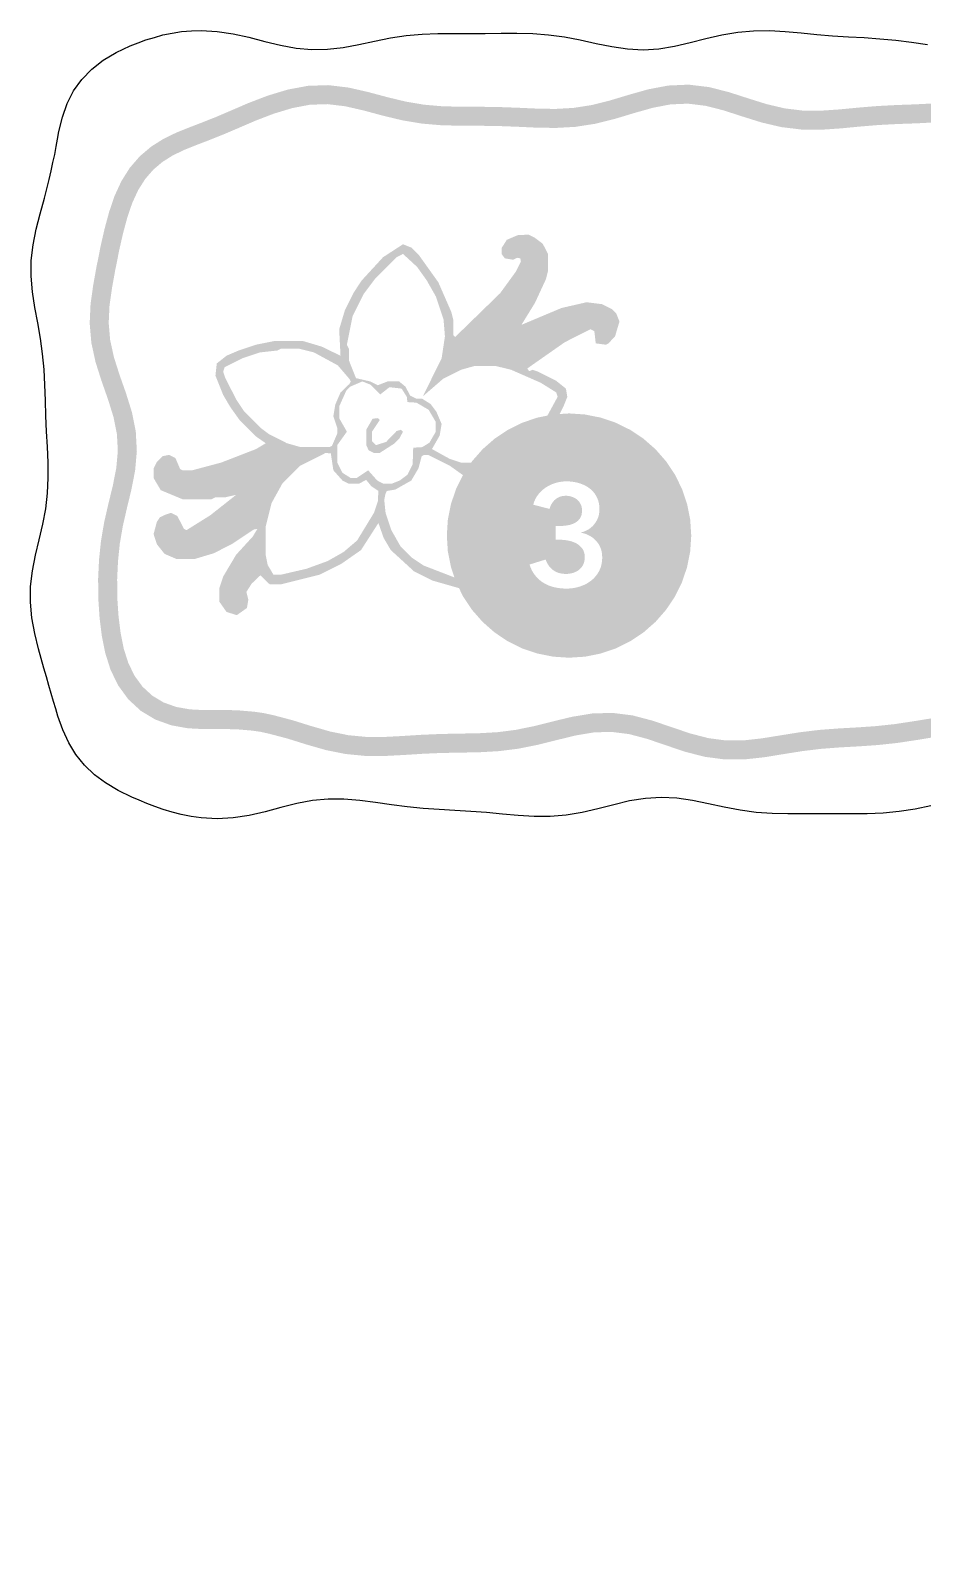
# Model space of a CAD drawing. Header units: millimetres. Extents: x 4 to 295, y 4 to 113.
# Drawn here: x 151.86 to 178.13, y 5.73 to 50.51 of the extents above; entities that cross this region are included whole.
import ezdxf

# ---------------------------------------------------------------- set-up
doc = ezdxf.new("R2010")
doc.units = ezdxf.units.MM
doc.layers.add('CUT', color=1, linetype='Continuous')
doc.layers.add('RASTER', color=7, linetype='Continuous')

msp = doc.modelspace()

# ---------------------------------------------------------------- hatches: boundary and pattern name
at = {"layer": 'RASTER'}
msp.add_hatch(color=7, dxfattribs=at).paths.add_polyline_path([(201.616, 21.129), (201.507, 21.705), (201.331, 22.286), (201.133, 22.848), (200.96, 23.391), (200.848, 23.917), (200.817, 24.436), (200.866, 24.965), (200.905, 25.225), (200.959, 25.5), (201.035, 26.049), (201.057, 26.588), (201.005, 27.109), (200.874, 27.598), (200.674, 28.045), (200.419, 28.446), (200.119, 28.804), (199.782, 29.124), (199.408, 29.41), (198.995, 29.667), (198.535, 29.888), (198.025, 30.06), (197.463, 30.16), (196.874, 30.164), (196.544, 30.117), (196.233, 30.053), (195.663, 29.884), (195.109, 29.706), (194.575, 29.564), (194.056, 29.49), (193.542, 29.5), (193.02, 29.592), (192.48, 29.743), (191.921, 29.917), (191.346, 30.073), (190.762, 30.177), (190.178, 30.219), (189.602, 30.212), (189.039, 30.18), (188.484, 30.148), (187.933, 30.129), (187.376, 30.122), (186.811, 30.108), (186.236, 30.067), (185.658, 29.983), (185.086, 29.857), (184.527, 29.713), (183.985, 29.587), (183.459, 29.513), (182.944, 29.515), (182.424, 29.599), (181.89, 29.753), (181.337, 29.945), (180.766, 30.131), (180.178, 30.267), (179.584, 30.326), (178.995, 30.307), (178.42, 30.234), (177.859, 30.143), (177.309, 30.06), (176.762, 30.001), (176.212, 29.963), (175.653, 29.932), (175.087, 29.889), (174.518, 29.82), (173.954, 29.73), (173.403, 29.641), (172.868, 29.581), (172.344, 29.578), (171.822, 29.647), (171.291, 29.785), (170.743, 29.97), (170.177, 30.163), (169.592, 30.317), (168.994, 30.392), (168.395, 30.373), (167.809, 30.276), (167.24, 30.139), (166.688, 30), (166.147, 29.89), (165.609, 29.822), (165.066, 29.791), (164.514, 29.781), (163.953, 29.77), (163.39, 29.746), (162.831, 29.711), (162.282, 29.682), (161.745, 29.683), (161.216, 29.734), (160.683, 29.843), (160.139, 29.999), (159.579, 30.174), (159.015, 30.323), (158.724, 30.386), (158.443, 30.426), (157.926, 30.47), (157.44, 30.475), (156.984, 30.472), (156.554, 30.495), (156.151, 30.566), (155.779, 30.699), (155.446, 30.899), (155.158, 31.164), (154.921, 31.489), (154.738, 31.867), (154.604, 32.29), (154.512, 32.751), (154.451, 33.247), (154.415, 33.776), (154.413, 34.055), (154.411, 34.331), (154.436, 34.858), (154.489, 35.379), (154.579, 35.901), (154.7, 36.43), (154.831, 36.972), (154.94, 37.531), (154.991, 38.104), (154.96, 38.683), (154.845, 39.256), (154.672, 39.813), (154.482, 40.352), (154.316, 40.874), (154.205, 41.382), (154.162, 41.884), (154.186, 42.391), (154.259, 42.911), (154.355, 43.444), (154.413, 43.726), (154.467, 44.008), (154.585, 44.525), (154.712, 44.998), (154.857, 45.423), (155.03, 45.798), (155.236, 46.124), (155.475, 46.4), (155.747, 46.63), (156.047, 46.819), (156.375, 46.978), (156.731, 47.122), (157.116, 47.269), (157.534, 47.436), (157.989, 47.63), (158.489, 47.846), (158.759, 47.95), (159.029, 48.053), (159.569, 48.216), (160.091, 48.315), (160.607, 48.332), (161.13, 48.269), (161.669, 48.146), (162.225, 47.996), (162.797, 47.858), (163.376, 47.76), (163.955, 47.71), (164.525, 47.696), (165.085, 47.695), (165.639, 47.687), (166.193, 47.666), (166.754, 47.64), (167.327, 47.631), (167.909, 47.663), (168.494, 47.754), (169.071, 47.898), (169.634, 48.068), (170.179, 48.223), (170.705, 48.324), (171.221, 48.347), (171.738, 48.284), (172.271, 48.149), (172.822, 47.97), (173.391, 47.792), (173.975, 47.655), (174.564, 47.584), (175.149, 47.578), (175.722, 47.617), (176.283, 47.671), (176.835, 47.717), (177.387, 47.746), (177.946, 47.766), (178.513, 47.795), (179.088, 47.853), (179.662, 47.949), (180.228, 48.073), (180.78, 48.197), (181.314, 48.287), (181.835, 48.311), (182.354, 48.257), (182.882, 48.127), (183.428, 47.943), (183.993, 47.746), (184.576, 47.583), (185.172, 47.491), (185.768, 47.487), (186.353, 47.553), (186.922, 47.659), (187.477, 47.766), (188.023, 47.852), (188.568, 47.907), (189.12, 47.94), (189.681, 47.97), (190.248, 48.012), (190.814, 48.076), (191.372, 48.151), (191.917, 48.211), (192.449, 48.23), (192.973, 48.187), (193.502, 48.076), (194.044, 47.908), (194.605, 47.717), (195.184, 47.547), (195.78, 47.443), (196.382, 47.433), (196.976, 47.514), (197.553, 47.654), (198.112, 47.811), (198.657, 47.947), (199.193, 48.039), (199.73, 48.083), (200.275, 48.092), (200.831, 48.085), (201.394, 48.083), (201.957, 48.094), (202.514, 48.111), (203.059, 48.114), (203.595, 48.08), (204.129, 47.996), (204.67, 47.863), (205.226, 47.7), (205.799, 47.546), (206.39, 47.442), (206.992, 47.426), (207.591, 47.506), (208.175, 47.661), (208.739, 47.849), (209.286, 48.022), (209.818, 48.146), (210.344, 48.205), (210.875, 48.203), (211.418, 48.157), (211.974, 48.094), (212.539, 48.038), (213.105, 48.001), (213.666, 47.975), (214.217, 47.946), (214.762, 47.892), (215.025, 47.845), (215.28, 47.792), (215.767, 47.636), (216.201, 47.452), (216.596, 47.26), (216.963, 47.077), (217.313, 46.907), (217.655, 46.745), (217.994, 46.577), (218.332, 46.382), (218.662, 46.144), (218.968, 45.849), (219.228, 45.493), (219.421, 45.079), (219.527, 44.613), (219.538, 44.096), (219.505, 43.825), (219.461, 43.55), (219.343, 42.988), (219.235, 42.417), (219.158, 41.841), (219.115, 41.269), (219.088, 40.705), (219.059, 40.15), (219.013, 39.598), (218.951, 39.041), (218.889, 38.473), (218.856, 37.891), (218.882, 37.3), (218.982, 36.708), (219.143, 36.126), (219.331, 35.562), (219.502, 35.016), (219.616, 34.489), (219.648, 33.972), (219.596, 33.451), (219.475, 32.916), (219.315, 32.362), (219.157, 31.791), (219.038, 31.209), (218.973, 30.624), (218.957, 30.045), (218.969, 29.477), (218.983, 28.919), (218.987, 28.364), (218.979, 27.805), (218.976, 27.236), (219.002, 26.658), (219.076, 26.074), (219.201, 25.494), (219.357, 24.926), (219.507, 24.376), (219.613, 23.844), (219.645, 23.325), (219.592, 22.806), (219.462, 22.276), (219.281, 21.726), (219.092, 21.157), (218.939, 20.573), (218.855, 19.979), (218.846, 19.387), (218.893, 18.807), (218.965, 18.241), (219.033, 17.685), (219.083, 17.134), (219.115, 16.579), (219.144, 16.015), (219.191, 15.443), (219.268, 14.869), (219.373, 14.3), (219.483, 13.744), (219.566, 13.204), (219.593, 12.678), (219.544, 12.156), (219.42, 11.627), (219.241, 11.083), (219.134, 10.812), (219.029, 10.543), (218.821, 10.045), (218.644, 9.59), (218.502, 9.167), (218.385, 8.772), (218.27, 8.402), (218.136, 8.056), (217.966, 7.734), (217.748, 7.439), (217.477, 7.178), (217.15, 6.956), (216.769, 6.777), (216.337, 6.637), (215.858, 6.53), (215.335, 6.444), (215.052, 6.412), (214.769, 6.377), (214.236, 6.325), (213.713, 6.291), (213.201, 6.299), (212.693, 6.362), (212.179, 6.484), (211.651, 6.649), (211.107, 6.827), (210.545, 6.976), (209.969, 7.058), (209.388, 7.05), (208.815, 6.958), (208.259, 6.81), (207.72, 6.647), (207.196, 6.504), (206.681, 6.406), (206.167, 6.358), (205.645, 6.352), (205.372, 6.37), (205.094, 6.39), (204.569, 6.467), (204.08, 6.569), (203.629, 6.697), (203.221, 6.857), (202.858, 7.056), (202.548, 7.298), (202.294, 7.582), (202.1, 7.905), (201.965, 8.263), (201.882, 8.651), (201.839, 9.068), (201.813, 9.515), (201.773, 9.983), (201.215, 9.936), (201.254, 9.474), (201.281, 9.023), (201.329, 8.564), (201.427, 8.105), (201.596, 7.66), (201.843, 7.249), (202.165, 6.888), (202.551, 6.587), (202.983, 6.349), (203.451, 6.166), (203.946, 6.025), (204.471, 5.915), (205.026, 5.834), (205.334, 5.81), (205.637, 5.792), (206.196, 5.798), (206.76, 5.851), (207.322, 5.958), (207.875, 6.108), (208.412, 6.271), (208.933, 6.41), (209.437, 6.492), (209.933, 6.499), (210.433, 6.427), (210.948, 6.289), (211.481, 6.115), (212.03, 5.944), (212.593, 5.811), (213.162, 5.74), (213.727, 5.731), (214.281, 5.766), (214.829, 5.819), (215.119, 5.856), (215.416, 5.89), (215.964, 5.98), (216.484, 6.097), (216.974, 6.256), (217.427, 6.469), (217.829, 6.742), (218.168, 7.069), (218.44, 7.435), (218.645, 7.823), (218.799, 8.218), (218.921, 8.609), (219.037, 8.998), (219.171, 9.399), (219.341, 9.836), (219.548, 10.331), (219.656, 10.607), (219.769, 10.897), (219.96, 11.475), (220.097, 12.066), (220.153, 12.665), (220.124, 13.26), (220.035, 13.841), (219.923, 14.405), (219.821, 14.957), (219.748, 15.504), (219.703, 16.053), (219.674, 16.61), (219.641, 17.175), (219.59, 17.745), (219.521, 18.31), (219.45, 18.865), (219.406, 19.406), (219.414, 19.935), (219.489, 20.462), (219.629, 20.998), (219.813, 21.55), (220.001, 22.121), (220.144, 22.711), (220.205, 23.314), (220.168, 23.915), (220.053, 24.504), (219.898, 25.074), (219.746, 25.627), (219.629, 26.169), (219.56, 26.705), (219.536, 27.247), (219.539, 27.8), (219.547, 28.362), (219.544, 28.928), (219.529, 29.49), (219.518, 30.043), (219.532, 30.585), (219.591, 31.121), (219.702, 31.659), (219.854, 32.209), (220.017, 32.776), (220.149, 33.361), (220.209, 33.962), (220.171, 34.566), (220.044, 35.159), (219.864, 35.734), (219.679, 36.29), (219.529, 36.83), (219.44, 37.359), (219.417, 37.888), (219.448, 38.427), (219.508, 38.98), (219.571, 39.544), (219.618, 40.112), (219.648, 40.678), (219.674, 41.235), (219.716, 41.783), (219.788, 42.328), (219.892, 42.878), (220.012, 43.443), (220.06, 43.748), (220.098, 44.081), (220.084, 44.681), (219.952, 45.259), (219.712, 45.777), (219.391, 46.217), (219.022, 46.573), (218.637, 46.852), (218.259, 47.07), (217.899, 47.249), (217.555, 47.412), (217.211, 47.579), (216.844, 47.763), (216.432, 47.963), (215.961, 48.162), (215.432, 48.331), (215.132, 48.395), (214.831, 48.448), (214.259, 48.504), (213.693, 48.535), (213.137, 48.56), (212.586, 48.597), (212.034, 48.652), (211.473, 48.715), (210.899, 48.763), (210.313, 48.765), (209.722, 48.698), (209.137, 48.562), (208.566, 48.382), (208.014, 48.198), (207.481, 48.056), (206.962, 47.986), (206.447, 48), (205.921, 48.093), (205.377, 48.24), (204.816, 48.404), (204.24, 48.545), (203.657, 48.637), (203.076, 48.674), (202.504, 48.671), (201.943, 48.654), (201.39, 48.643), (200.836, 48.645), (200.274, 48.652), (199.702, 48.643), (199.122, 48.595), (198.542, 48.495), (197.969, 48.353), (197.411, 48.196), (196.871, 48.064), (196.348, 47.992), (195.833, 48.001), (195.312, 48.092), (194.774, 48.251), (194.218, 48.441), (193.643, 48.618), (193.054, 48.742), (192.462, 48.791), (191.876, 48.77), (191.304, 48.707), (190.746, 48.632), (190.195, 48.57), (189.645, 48.529), (189.088, 48.5), (188.523, 48.466), (187.951, 48.408), (187.38, 48.318), (186.818, 48.209), (186.27, 48.108), (185.738, 48.046), (185.217, 48.05), (184.695, 48.13), (184.161, 48.281), (183.61, 48.473), (183.039, 48.665), (182.45, 48.809), (181.851, 48.872), (181.255, 48.844), (180.672, 48.747), (180.107, 48.62), (179.556, 48.499), (179.013, 48.408), (178.471, 48.354), (177.921, 48.326), (177.363, 48.306), (176.798, 48.276), (176.233, 48.229), (175.677, 48.176), (175.133, 48.139), (174.6, 48.143), (174.073, 48.207), (173.539, 48.333), (172.992, 48.504), (172.426, 48.687), (171.841, 48.835), (171.242, 48.907), (170.64, 48.88), (170.049, 48.768), (169.477, 48.606), (168.923, 48.439), (168.383, 48.304), (167.851, 48.221), (167.316, 48.191), (166.772, 48.201), (166.216, 48.226), (165.653, 48.247), (165.089, 48.255), (164.533, 48.256), (163.986, 48.269), (163.447, 48.316), (162.91, 48.407), (162.364, 48.539), (161.804, 48.689), (161.226, 48.821), (160.631, 48.892), (160.03, 48.872), (159.435, 48.761), (158.854, 48.585), (158.559, 48.473), (158.274, 48.363), (157.767, 48.145), (157.32, 47.953), (156.912, 47.791), (156.526, 47.643), (156.148, 47.49), (155.775, 47.309), (155.416, 47.082), (155.081, 46.799), (154.785, 46.458), (154.537, 46.065), (154.336, 45.63), (154.176, 45.16), (154.041, 44.66), (153.919, 44.126), (153.864, 43.836), (153.804, 43.548), (153.706, 42.999), (153.628, 42.443), (153.602, 41.873), (153.651, 41.298), (153.775, 40.729), (153.951, 40.174), (154.14, 39.636), (154.302, 39.117), (154.404, 38.612), (154.431, 38.114), (154.386, 37.61), (154.284, 37.092), (154.154, 36.558), (154.029, 36.011), (153.934, 35.455), (153.877, 34.9), (153.851, 34.347), (153.853, 34.051), (153.856, 33.749), (153.893, 33.194), (153.959, 32.662), (154.062, 32.15), (154.217, 31.66), (154.441, 31.201), (154.739, 30.791), (155.11, 30.45), (155.539, 30.193), (156.007, 30.025), (156.49, 29.938), (156.97, 29.912), (157.439, 29.914), (157.899, 29.91), (158.385, 29.869), (158.625, 29.835), (158.88, 29.779), (159.423, 29.636), (159.978, 29.462), (160.549, 29.298), (161.132, 29.18), (161.718, 29.123), (162.296, 29.121), (162.863, 29.151), (163.419, 29.186), (163.971, 29.21), (164.525, 29.22), (165.088, 29.231), (165.66, 29.264), (166.238, 29.337), (166.812, 29.453), (167.375, 29.594), (167.921, 29.727), (168.45, 29.816), (168.967, 29.832), (169.485, 29.767), (170.015, 29.627), (170.563, 29.44), (171.131, 29.248), (171.715, 29.097), (172.308, 29.019), (172.9, 29.021), (173.479, 29.085), (174.043, 29.177), (174.595, 29.265), (175.142, 29.331), (175.69, 29.373), (176.247, 29.404), (176.812, 29.443), (177.381, 29.504), (177.946, 29.589), (178.5, 29.68), (179.04, 29.748), (179.566, 29.766), (180.087, 29.714), (180.615, 29.592), (181.159, 29.414), (181.721, 29.219), (182.302, 29.052), (182.898, 28.957), (183.497, 28.954), (184.087, 29.036), (184.66, 29.169), (185.216, 29.312), (185.759, 29.431), (186.297, 29.51), (186.837, 29.548), (187.387, 29.561), (187.946, 29.569), (188.51, 29.588), (189.07, 29.62), (189.622, 29.652), (190.162, 29.659), (190.692, 29.621), (191.223, 29.526), (191.764, 29.379), (192.321, 29.206), (192.896, 29.045), (193.488, 28.942), (194.09, 28.931), (194.687, 29.015), (195.267, 29.168), (195.829, 29.348), (196.377, 29.512), (196.64, 29.565), (196.9, 29.604), (197.414, 29.602), (197.886, 29.517), (198.324, 29.369), (198.725, 29.175), (199.09, 28.949), (199.418, 28.697), (199.711, 28.42), (199.967, 28.115), (200.181, 27.78), (200.345, 27.412), (200.453, 27.009), (200.497, 26.572), (200.477, 26.1), (200.405, 25.588), (200.352, 25.32), (200.308, 25.027), (200.257, 24.444), (200.293, 23.842), (200.418, 23.247), (200.602, 22.67), (200.799, 22.111), (200.963, 21.571), (201.065, 21.026)])
h = msp.add_hatch(color=7, dxfattribs=at)
h.paths.add_polyline_path([(166.205, 44.47), (166.53, 44.487), (166.718, 44.39), (166.946, 44.219), (167.099, 43.918), (167.099, 43.405), (167.042, 43.178), (166.718, 42.477), (166.319, 41.828), (167.498, 42.324), (168.238, 42.494), (168.693, 42.437), (168.995, 42.284), (169.109, 42.17), (169.206, 41.925), (169.075, 41.487), (168.881, 41.282), (168.807, 41.242), (168.506, 41.282), (168.466, 41.64), (168.352, 41.697), (167.595, 41.316), (166.49, 40.541), (166.547, 40.462), (166.644, 40.502), (166.815, 40.445), (167.344, 40.177), (167.629, 39.949), (167.669, 39.705), (167.555, 39.42), (167.344, 39.004), (167.059, 38.606), (166.49, 38.036), (165.961, 37.712), (165.505, 37.541), (165.05, 37.484), (164.993, 37.427), (165.237, 37.16), (165.505, 36.63), (165.733, 35.719), (165.733, 34.637), (165.522, 33.994), (165.334, 33.897), (164.879, 33.954), (163.683, 34.296), (163.154, 34.563), (162.47, 35.19), (162.26, 35.548), (162.106, 35.987), (161.594, 35.19), (161.024, 34.791), (160.381, 34.466), (159.242, 34.182), (158.901, 34.182), (158.633, 34.449), (158.371, 34.199), (158.217, 33.954), (158.274, 33.726), (158.234, 33.482), (157.933, 33.271), (157.631, 33.368), (157.42, 33.669), (157.42, 34.068), (157.534, 34.41), (157.916, 35.053), (158.405, 35.588), (158.542, 35.816), (158.428, 35.793), (157.779, 35.36), (157.249, 35.093), (156.68, 34.922), (156.168, 34.922), (155.809, 35.076), (155.581, 35.36), (155.484, 35.662), (155.581, 36.021), (155.672, 36.157), (155.826, 36.231), (155.997, 36.288), (156.185, 36.192), (156.378, 35.816), (156.452, 35.776), (157.153, 36.214), (157.916, 36.818), (157.591, 36.744), (157.306, 36.744), (157.193, 36.687), (156.338, 36.687), (155.695, 36.955), (155.484, 37.313), (155.484, 37.598), (155.581, 37.786), (155.752, 37.957), (155.94, 37.996), (156.128, 37.9), (156.264, 37.581), (156.338, 37.541), (156.623, 37.541), (157.477, 37.769), (158.502, 38.167), (158.787, 38.338), (158.485, 38.549), (158.029, 39.004), (157.745, 39.403), (157.534, 39.761), (157.306, 40.331), (157.346, 40.69), (157.631, 40.917), (157.99, 41.071), (158.502, 41.242), (159.071, 41.356), (159.868, 41.356), (160.438, 41.185), (160.99, 40.917), (160.95, 41.697), (161.121, 42.267), (161.389, 42.796), (161.616, 43.138), (162.243, 43.821), (162.829, 44.202), (163.074, 44.106), (163.302, 43.878), (163.871, 43.081), (164.252, 42.21), (164.309, 41.982), (164.309, 41.526), (164.366, 41.47), (165.693, 42.762), (166.148, 43.388), (166.302, 43.69), (166.285, 43.787), (166.188, 43.804), (166.074, 43.747), (165.83, 43.787), (165.733, 43.918), (165.733, 44.089), (165.887, 44.333)])
h.paths.add_polyline_path([(162.829, 43.918), (162.641, 43.821), (162.015, 43.195), (161.673, 42.739), (161.349, 42.096), (161.178, 41.242), (161.235, 41.128), (161.235, 40.786), (161.446, 40.257), (161.861, 40.16), (162.089, 40.046), (162.374, 40.16), (162.715, 40.16), (162.903, 40.006), (163.04, 39.744), (163.228, 39.648), (163.398, 39.648), (163.643, 39.494), (163.814, 39.266), (163.968, 38.907), (163.911, 38.566), (163.683, 38.167), (164.196, 37.883), (164.537, 37.769), (165.107, 37.769), (166.035, 38.093), (166.376, 38.321), (167.002, 39.004), (167.384, 39.705), (167.344, 39.835), (166.889, 40.12), (166.017, 40.502), (165.562, 40.615), (164.936, 40.615), (164.537, 40.502), (164.008, 40.234), (163.416, 39.722), (163.968, 40.843), (164.065, 41.487), (164.025, 41.982), (163.797, 42.665), (163.529, 43.138), (163.245, 43.536)], flags=0)
h.paths.add_polyline_path([(159.242, 41.128), (159.128, 41.071), (158.616, 41.014), (158.103, 40.843), (157.574, 40.576), (157.534, 40.445), (157.591, 40.274), (157.916, 39.631), (158.143, 39.289), (158.656, 38.776), (158.883, 38.606), (159.413, 38.338), (159.812, 38.224), (160.666, 38.224), (160.74, 38.264), (160.893, 38.623), (160.893, 38.794), (160.779, 39.135), (160.836, 39.477), (160.99, 39.835), (161.252, 40.086), (161.292, 40.16), (161.252, 40.234), (160.91, 40.633), (160.21, 41.014), (159.755, 41.128)], flags=0)
h.paths.add_polyline_path([(161.633, 40.16), (161.275, 40.006), (161.161, 39.892), (160.95, 39.42), (160.95, 39.078), (161.178, 38.68), (160.893, 38.281), (160.893, 37.769), (161.047, 37.467), (161.292, 37.313), (161.463, 37.313), (161.804, 37.541), (162.072, 37.239), (162.26, 37.142), (162.487, 37.142), (162.732, 37.239), (162.96, 37.41), (163.114, 37.712), (163.131, 38.207), (163.398, 38.224), (163.609, 38.355), (163.797, 38.68), (163.797, 38.964), (163.586, 39.323), (163.228, 39.534), (162.96, 39.551), (162.943, 39.705), (162.789, 39.949), (162.431, 39.989), (162.163, 39.779), (161.878, 40.063)], flags=0)
h.paths.add_polyline_path([(161.935, 39.061), (162.089, 39.078), (162.146, 39.021), (161.918, 38.68), (161.918, 38.395), (162.032, 38.281), (162.334, 38.378), (162.641, 38.697), (162.772, 38.737), (162.829, 38.68), (162.732, 38.492), (162.562, 38.321), (162.146, 38.053), (161.975, 38.053), (161.821, 38.127), (161.747, 38.281), (161.747, 38.737)], flags=0)
h.paths.add_polyline_path([(160.552, 38.053), (159.794, 37.672), (159.282, 37.16), (158.958, 36.573), (158.787, 35.89), (158.787, 35.036), (158.844, 34.751), (159.014, 34.466), (159.242, 34.466), (159.982, 34.637), (160.609, 34.865), (161.081, 35.133), (161.48, 35.474), (161.975, 36.288), (162.089, 36.63), (162.106, 36.932), (161.901, 37.068), (161.747, 37.256), (161.52, 37.142), (161.235, 37.142), (161.047, 37.239), (160.779, 37.541), (160.705, 38.036)], flags=0)
h.paths.add_polyline_path([(163.455, 37.996), (163.381, 37.957), (163.285, 37.598), (163.074, 37.239), (162.601, 36.972), (162.357, 36.932), (162.317, 36.858), (162.277, 36.67), (162.317, 36.288), (162.487, 35.776), (162.755, 35.303), (163.097, 34.962), (163.438, 34.734), (164.423, 34.353), (165.277, 34.182), (165.391, 34.296), (165.505, 34.751), (165.505, 35.605), (165.334, 36.345), (164.953, 37.046), (164.611, 37.387), (164.213, 37.672), (163.569, 37.996)], flags=0)
h = msp.add_hatch(color=7, dxfattribs=at)
h.paths.add_polyline_path([(171.32, 35.617), (171.289, 35.147), (171.197, 34.685), (171.046, 34.24), (170.838, 33.817), (170.576, 33.426), (170.266, 33.072), (169.912, 32.761), (169.52, 32.5), (169.098, 32.291), (168.652, 32.14), (168.19, 32.048), (167.72, 32.017), (167.25, 32.048), (166.789, 32.14), (166.343, 32.291), (165.92, 32.5), (165.529, 32.761), (165.175, 33.072), (164.864, 33.426), (164.603, 33.817), (164.395, 34.24), (164.243, 34.685), (164.151, 35.147), (164.121, 35.617), (164.151, 36.087), (164.243, 36.549), (164.395, 36.995), (164.603, 37.417), (164.864, 37.808), (165.175, 38.162), (165.529, 38.473), (165.92, 38.734), (166.343, 38.943), (166.789, 39.094), (167.25, 39.186), (167.72, 39.217), (168.19, 39.186), (168.652, 39.094), (169.098, 38.943), (169.52, 38.734), (169.912, 38.473), (170.266, 38.162), (170.576, 37.808), (170.838, 37.417), (171.046, 36.995), (171.197, 36.549), (171.289, 36.087)])
h.paths.add_polyline_path([(167.325, 35.902), (167.325, 35.494), (167.453, 35.494), (167.483, 35.494), (167.513, 35.492), (167.543, 35.49), (167.574, 35.488), (167.605, 35.484), (167.637, 35.48), (167.669, 35.474), (167.701, 35.468), (167.733, 35.462), (167.764, 35.454), (167.795, 35.445), (167.825, 35.435), (167.854, 35.424), (167.882, 35.412), (167.91, 35.399), (167.937, 35.386), (167.963, 35.371), (167.988, 35.354), (168.011, 35.337), (168.034, 35.318), (168.055, 35.297), (168.076, 35.276), (168.095, 35.253), (168.113, 35.228), (168.13, 35.203), (168.144, 35.176), (168.156, 35.147), (168.166, 35.117), (168.173, 35.086), (168.179, 35.054), (168.182, 35.02), (168.183, 34.984), (168.182, 34.951), (168.18, 34.919), (168.176, 34.888), (168.171, 34.859), (168.164, 34.831), (168.156, 34.804), (168.146, 34.779), (168.134, 34.755), (168.122, 34.732), (168.108, 34.71), (168.094, 34.69), (168.078, 34.67), (168.062, 34.651), (168.044, 34.634), (168.026, 34.617), (168.007, 34.602), (167.987, 34.588), (167.966, 34.574), (167.945, 34.562), (167.923, 34.55), (167.9, 34.54), (167.877, 34.531), (167.853, 34.522), (167.829, 34.515), (167.804, 34.508), (167.779, 34.503), (167.754, 34.498), (167.729, 34.494), (167.705, 34.491), (167.68, 34.489), (167.655, 34.488), (167.631, 34.487), (167.572, 34.489), (167.516, 34.495), (167.462, 34.505), (167.412, 34.518), (167.364, 34.535), (167.319, 34.557), (167.277, 34.582), (167.238, 34.61), (167.202, 34.642), (167.169, 34.675), (167.138, 34.711), (167.111, 34.747), (167.087, 34.786), (167.066, 34.826), (167.047, 34.868), (167.032, 34.912), (166.556, 34.763), (166.572, 34.717), (166.589, 34.673), (166.608, 34.63), (166.628, 34.589), (166.65, 34.55), (166.673, 34.512), (166.698, 34.475), (166.724, 34.441), (166.752, 34.407), (166.78, 34.376), (166.81, 34.346), (166.841, 34.317), (166.873, 34.291), (166.906, 34.265), (166.94, 34.242), (166.975, 34.22), (167.011, 34.199), (167.048, 34.18), (167.085, 34.162), (167.124, 34.146), (167.163, 34.131), (167.204, 34.117), (167.245, 34.105), (167.287, 34.094), (167.33, 34.085), (167.373, 34.077), (167.417, 34.07), (167.462, 34.064), (167.508, 34.06), (167.554, 34.057), (167.601, 34.055), (167.648, 34.054), (167.696, 34.055), (167.743, 34.058), (167.791, 34.062), (167.838, 34.068), (167.885, 34.076), (167.932, 34.086), (167.979, 34.098), (168.026, 34.111), (168.072, 34.127), (168.117, 34.144), (168.161, 34.162), (168.204, 34.183), (168.246, 34.205), (168.286, 34.23), (168.325, 34.256), (168.364, 34.283), (168.401, 34.313), (168.435, 34.344), (168.468, 34.378), (168.5, 34.413), (168.529, 34.45), (168.556, 34.489), (168.582, 34.53), (168.606, 34.572), (168.627, 34.617), (168.646, 34.663), (168.662, 34.711), (168.674, 34.761), (168.684, 34.813), (168.691, 34.867), (168.696, 34.922), (168.697, 34.98), (168.694, 35.049), (168.686, 35.115), (168.673, 35.178), (168.654, 35.239), (168.63, 35.296), (168.6, 35.352), (168.565, 35.404), (168.525, 35.454), (168.481, 35.5), (168.433, 35.542), (168.381, 35.579), (168.327, 35.612), (168.269, 35.641), (168.209, 35.666), (168.144, 35.686), (168.077, 35.702), (168.077, 35.711), (168.137, 35.727), (168.194, 35.748), (168.248, 35.773), (168.298, 35.802), (168.346, 35.835), (168.39, 35.873), (168.432, 35.914), (168.47, 35.959), (168.504, 36.007), (168.534, 36.057), (168.559, 36.108), (168.58, 36.161), (168.596, 36.216), (168.607, 36.272), (168.614, 36.33), (168.616, 36.39), (168.615, 36.44), (168.612, 36.489), (168.606, 36.536), (168.597, 36.581), (168.587, 36.625), (168.573, 36.667), (168.558, 36.708), (168.54, 36.747), (168.52, 36.784), (168.498, 36.82), (168.475, 36.855), (168.449, 36.888), (168.422, 36.919), (168.393, 36.949), (168.362, 36.977), (168.33, 37.004), (168.296, 37.029), (168.26, 37.053), (168.223, 37.075), (168.185, 37.095), (168.146, 37.114), (168.105, 37.131), (168.063, 37.147), (168.02, 37.161), (167.975, 37.174), (167.93, 37.184), (167.885, 37.193), (167.839, 37.201), (167.792, 37.207), (167.745, 37.211), (167.697, 37.213), (167.648, 37.214), (167.604, 37.213), (167.56, 37.211), (167.517, 37.207), (167.474, 37.201), (167.432, 37.194), (167.39, 37.186), (167.349, 37.175), (167.308, 37.163), (167.268, 37.15), (167.23, 37.135), (167.192, 37.119), (167.155, 37.102), (167.119, 37.084), (167.084, 37.064), (167.05, 37.043), (167.017, 37.021), (166.985, 36.998), (166.955, 36.973), (166.925, 36.948), (166.897, 36.921), (166.87, 36.894), (166.844, 36.865), (166.82, 36.835), (166.796, 36.804), (166.774, 36.773), (166.754, 36.74), (166.735, 36.706), (166.718, 36.672), (166.703, 36.637), (166.689, 36.601), (166.677, 36.564), (166.667, 36.526), (167.147, 36.403), (167.16, 36.445), (167.175, 36.486), (167.193, 36.524), (167.213, 36.56), (167.235, 36.594), (167.26, 36.626), (167.287, 36.656), (167.317, 36.683), (167.349, 36.708), (167.382, 36.73), (167.418, 36.748), (167.456, 36.763), (167.496, 36.775), (167.537, 36.783), (167.581, 36.788), (167.627, 36.789), (167.65, 36.789), (167.673, 36.788), (167.696, 36.785), (167.719, 36.782), (167.741, 36.778), (167.763, 36.773), (167.785, 36.767), (167.807, 36.76), (167.829, 36.752), (167.85, 36.743), (167.87, 36.734), (167.889, 36.724), (167.908, 36.713), (167.926, 36.701), (167.943, 36.688), (167.96, 36.675), (167.976, 36.661), (167.991, 36.646), (168.006, 36.63), (168.019, 36.613), (168.032, 36.596), (168.043, 36.578), (168.054, 36.559), (168.064, 36.539), (168.073, 36.518), (168.081, 36.497), (168.088, 36.475), (168.093, 36.453), (168.097, 36.43), (168.1, 36.406), (168.102, 36.381), (168.103, 36.356), (168.102, 36.322), (168.099, 36.289), (168.094, 36.259), (168.088, 36.229), (168.08, 36.202), (168.07, 36.176), (168.059, 36.152), (168.045, 36.129), (168.03, 36.108), (168.014, 36.088), (167.997, 36.069), (167.979, 36.051), (167.959, 36.034), (167.939, 36.019), (167.917, 36.004), (167.894, 35.991), (167.871, 35.979), (167.846, 35.967), (167.822, 35.957), (167.796, 35.948), (167.77, 35.94), (167.743, 35.932), (167.716, 35.926), (167.688, 35.921), (167.66, 35.916), (167.632, 35.912), (167.604, 35.909), (167.575, 35.906), (167.547, 35.904), (167.518, 35.903), (167.49, 35.902), (167.461, 35.902), (167.325, 35.902)], flags=0)

# ---------------------------------------------------------------- linework, layer by layer
at = {"layer": 'CUT'}
msp.add_lwpolyline([(178.379, 27.648), (177.911, 27.555), (177.442, 27.483), (176.972, 27.439), (176.504, 27.42), (176.036, 27.416), (175.569, 27.418), (175.102, 27.417), (174.635, 27.414), (174.167, 27.412), (173.699, 27.423), (173.23, 27.458), (172.76, 27.521), (172.292, 27.609), (171.824, 27.71), (171.359, 27.805), (170.895, 27.873), (170.432, 27.898), (169.969, 27.87), (169.505, 27.795), (169.04, 27.686), (168.573, 27.565), (168.105, 27.455), (167.635, 27.375), (167.164, 27.336), (166.694, 27.336), (166.226, 27.365), (165.758, 27.408), (165.291, 27.452), (164.825, 27.489), (164.358, 27.518), (163.891, 27.544), (163.423, 27.577), (162.955, 27.623), (162.487, 27.683), (162.02, 27.751), (161.554, 27.813), (161.09, 27.852), (160.627, 27.852), (160.163, 27.808), (159.699, 27.72), (159.234, 27.603), (158.766, 27.477), (158.297, 27.368), (157.827, 27.295), (157.356, 27.271), (156.881, 27.295), (156.591, 27.339), (156.301, 27.393), (156.032, 27.468), (155.766, 27.544), (155.523, 27.634), (155.282, 27.72), (155.061, 27.817), (154.842, 27.907), (154.439, 28.107), (154.072, 28.325), (153.742, 28.57), (153.45, 28.849), (153.198, 29.163), (152.989, 29.51), (152.816, 29.889), (152.668, 30.299), (152.606, 30.514), (152.535, 30.731), (152.471, 30.965), (152.397, 31.2), (152.327, 31.455), (152.247, 31.712), (152.173, 31.992), (152.095, 32.275), (151.987, 32.735), (151.901, 33.195), (151.856, 33.656), (151.861, 34.117), (151.916, 34.578), (152.007, 35.038), (152.116, 35.496), (152.222, 35.952), (152.306, 36.408), (152.359, 36.862), (152.38, 37.317), (152.376, 37.773), (152.356, 38.229), (152.334, 38.686), (152.315, 39.144), (152.3, 39.602), (152.284, 40.058), (152.258, 40.515), (152.214, 40.97), (152.15, 41.426), (152.07, 41.883), (151.986, 42.34), (151.915, 42.8), (151.876, 43.26), (151.88, 43.721), (151.933, 44.183), (152.027, 44.643), (152.146, 45.101), (152.267, 45.558), (152.343, 45.836), (152.407, 46.109), (152.471, 46.362), (152.52, 46.613), (152.572, 46.846), (152.61, 47.081), (152.657, 47.301), (152.695, 47.521), (152.8, 47.948), (152.941, 48.349), (153.129, 48.722), (153.371, 49.061), (153.663, 49.363), (154.002, 49.626), (154.382, 49.854), (154.799, 50.051), (155.029, 50.137), (155.258, 50.225), (155.507, 50.297), (155.758, 50.37), (156.029, 50.423), (156.303, 50.472), (156.596, 50.495), (156.886, 50.506), (157.358, 50.477), (157.826, 50.407), (158.292, 50.303), (158.758, 50.183), (159.221, 50.068), (159.683, 49.982), (160.144, 49.94), (160.604, 49.949), (161.066, 50.005), (161.529, 50.093), (161.994, 50.192), (162.46, 50.284), (162.927, 50.354), (163.394, 50.396), (163.86, 50.414), (164.326, 50.417), (164.791, 50.416), (165.255, 50.416), (165.72, 50.42), (166.186, 50.422), (166.652, 50.41), (167.119, 50.375), (167.586, 50.313), (168.052, 50.225), (168.518, 50.124), (168.981, 50.029), (169.443, 49.961), (169.904, 49.936), (170.364, 49.963), (170.826, 50.037), (171.289, 50.145), (171.754, 50.265), (172.22, 50.375), (172.688, 50.456), (173.156, 50.497), (173.624, 50.499), (174.09, 50.472), (174.556, 50.429), (175.02, 50.385), (175.485, 50.347), (175.949, 50.318), (176.414, 50.292), (176.879, 50.26), (177.345, 50.216), (177.811, 50.157), (178.276, 50.09)], dxfattribs=at)

doc.saveas('drawing.dxf')
